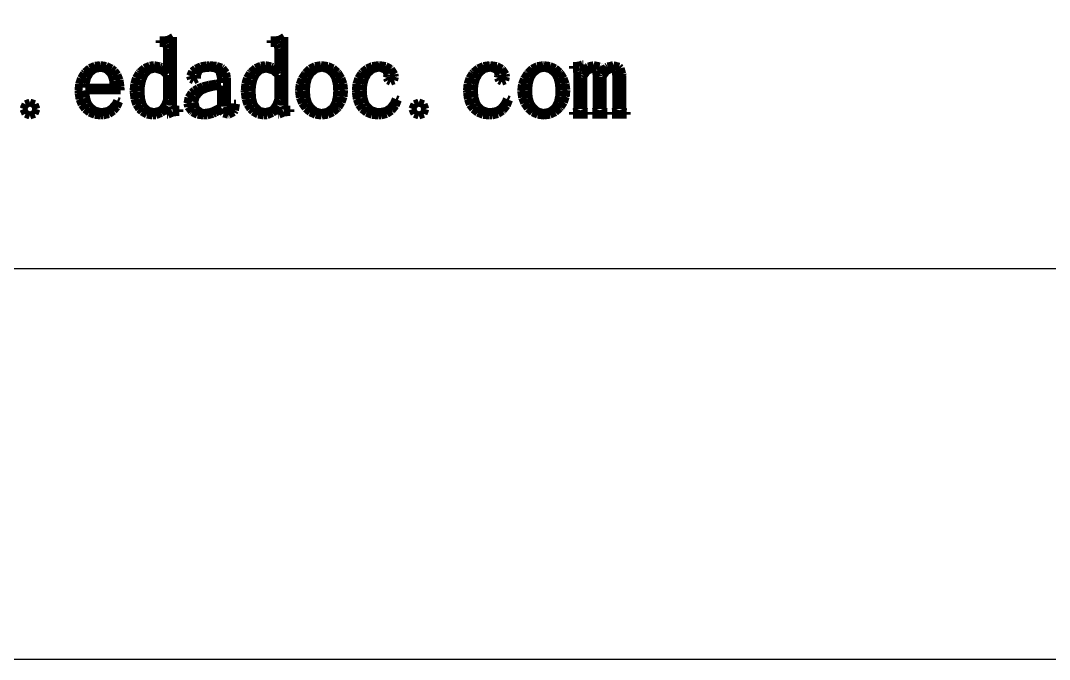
# Model space of a CAD drawing. Extents: x -61 to 349, y -42 to 245.
# Drawn here: x 323.05 to 336.21, y -42.19 to -34.02 of the extents above; entities that cross this region are included whole.
import ezdxf

# ---------------------------------------------------------------- set-up
doc = ezdxf.new("R2010")
doc.units = 0
doc.layers.add('BOARD_GEOMETRY_DIMENSION', color=2, linetype='CONTINUOUS')
doc.layers.add('BOARD_GEOMETRY_SILKSCREEN_TOP', color=1, linetype='CONTINUOUS')

msp = doc.modelspace()

# ---------------------------------------------------------------- linework, layer by layer
at = {"layer": 'BOARD_GEOMETRY_DIMENSION'}
msp.add_lwpolyline([(-61.1124, -42.1894), (-61.1124, 244.810534), (348.887542, 244.810534), (348.887542, -42.1894)], close=True, dxfattribs=at)
at = {"layer": 'BOARD_GEOMETRY_DIMENSION', "const_width": 0.1016}
for points in [[(324.889368, -34.27222), (324.945502, -34.26079)], [(324.945502, -34.26079), (325.00062, -34.227516)], [(325.00062, -34.227516), (325.00062, -35.105086)], [(326.311006, -34.27222), (326.366632, -34.26079)], [(326.366632, -34.26079), (326.42175, -34.227516)], [(326.42175, -34.227516), (326.42175, -35.105086)], [(324.8279, -34.305494), (324.8279, -34.27222)], [(324.8279, -34.27222), (324.889368, -34.27222)], [(324.872604, -34.305494), (324.8279, -34.305494)], [(324.912228, -34.322258), (324.872604, -34.305494)], [(324.922642, -34.372296), (324.912228, -34.322258)], [(324.922642, -34.666682), (324.922642, -34.372296)], [(326.250046, -34.305494), (326.250046, -34.27222)], [(326.250046, -34.27222), (326.311006, -34.27222)], [(326.29475, -34.305494), (326.250046, -34.305494)], [(326.333104, -34.322258), (326.29475, -34.305494)], [(326.344534, -34.372296), (326.333104, -34.322258)], [(326.344534, -34.666682), (326.344534, -34.372296)], [(323.873368, -34.678366), (323.93255, -34.626296)], [(323.93255, -34.626296), (324.000368, -34.597086)], [(323.99732, -34.637726), (323.9389, -34.683192)], [(324.073266, -34.621978), (323.99732, -34.637726)], [(324.000368, -34.597086), (324.067932, -34.588704)], [(324.067932, -34.588704), (324.145148, -34.599118)], [(324.139814, -34.637726), (324.073266, -34.621978)], [(324.194932, -34.68878), (324.139814, -34.637726)], [(324.145148, -34.599118), (324.213728, -34.631376)], [(324.213728, -34.631376), (324.25132, -34.661602)], [(324.25132, -34.661602), (324.288404, -34.711386)], [(324.573138, -34.678366), (324.633336, -34.62528)], [(324.633336, -34.62528), (324.701916, -34.595054)], [(324.69074, -34.651188), (324.6374, -34.70529)], [(324.761352, -34.633408), (324.69074, -34.651188)], [(324.701916, -34.595054), (324.756018, -34.588704)], [(324.756018, -34.588704), (324.830948, -34.603182)], [(324.774814, -34.633408), (324.761352, -34.633408)], [(324.850506, -34.655506), (324.774814, -34.633408)], [(324.830948, -34.603182), (324.850506, -34.611564)], [(324.850506, -34.611564), (324.914006, -34.655506)], [(324.867524, -34.662618), (324.850506, -34.655506)], [(324.922642, -34.71672), (324.867524, -34.662618)], [(324.914006, -34.655506), (324.922642, -34.666682)], [(325.244206, -34.668968), (325.28891, -34.633408)], [(325.28891, -34.633408), (325.355712, -34.603182)], [(325.333868, -34.650172), (325.305928, -34.714688)], [(325.38162, -34.63036), (325.333868, -34.650172)], [(325.355712, -34.603182), (325.434706, -34.58972)], [(325.472552, -34.621978), (325.38162, -34.63036)], [(325.434706, -34.58972), (325.466964, -34.588704)], [(325.466964, -34.588704), (325.55561, -34.597086)], [(325.528432, -34.626296), (325.472552, -34.621978)], [(325.58355, -34.655506), (325.528432, -34.626296)], [(325.55561, -34.597086), (325.621904, -34.619692)], [(325.593964, -34.672778), (325.58355, -34.655506)], [(325.621904, -34.619692), (325.633842, -34.628328)], [(325.633842, -34.628328), (325.678546, -34.686494)], [(325.99503, -34.678366), (326.055228, -34.62528)], [(326.055228, -34.62528), (326.123046, -34.595054)], [(326.112632, -34.651188), (326.059546, -34.70529)], [(326.183244, -34.633408), (326.112632, -34.651188)], [(326.123046, -34.595054), (326.17791, -34.588704)], [(326.17791, -34.588704), (326.253348, -34.603182)], [(326.196706, -34.633408), (326.183244, -34.633408)], [(326.271636, -34.655506), (326.196706, -34.633408)], [(326.253348, -34.603182), (326.271636, -34.611564)], [(326.271636, -34.611564), (326.335136, -34.655506)], [(326.2884, -34.662618), (326.271636, -34.655506)], [(326.344534, -34.71672), (326.2884, -34.662618)], [(326.335136, -34.655506), (326.344534, -34.666682)], [(326.694546, -34.68878), (326.74941, -34.634678)], [(326.74941, -34.634678), (326.81545, -34.601404)], [(326.829928, -34.638488), (326.767444, -34.687764)], [(326.81545, -34.601404), (326.891142, -34.588704)], [(326.899524, -34.621978), (326.829928, -34.638488)], [(326.891142, -34.588704), (326.899524, -34.588704)], [(326.899524, -34.588704), (326.978518, -34.599118)], [(326.91324, -34.622994), (326.899524, -34.621978)], [(326.982836, -34.642806), (326.91324, -34.622994)], [(326.978518, -34.599118), (327.046336, -34.62909)], [(327.04405, -34.694876), (326.982836, -34.642806)], [(327.046336, -34.62909), (327.10247, -34.678366)], [(327.42124, -34.678366), (327.480422, -34.63036)], [(327.480422, -34.63036), (327.54824, -34.59988)], [(327.556368, -34.638488), (327.496932, -34.68878)], [(327.54824, -34.59988), (327.627234, -34.588704)], [(327.627234, -34.621978), (327.556368, -34.638488)], [(327.627234, -34.588704), (327.637648, -34.588704)], [(327.656444, -34.624264), (327.627234, -34.621978)], [(327.637648, -34.588704), (327.719944, -34.59988)], [(327.721722, -34.650172), (327.656444, -34.624264)], [(327.719944, -34.59988), (327.783444, -34.634678)], [(327.743566, -34.70529), (327.721722, -34.650172)], [(327.783444, -34.634678), (327.788524, -34.638488)], [(327.788524, -34.638488), (327.832212, -34.706306)], [(328.843132, -34.678366), (328.901552, -34.63036)], [(328.901552, -34.63036), (328.970132, -34.59988)], [(328.977244, -34.638488), (328.918824, -34.68878)], [(328.970132, -34.59988), (329.049126, -34.588704)], [(329.04811, -34.621978), (328.977244, -34.638488)], [(329.077066, -34.624264), (329.04811, -34.621978)], [(329.049126, -34.588704), (329.05954, -34.588704)], [(329.05954, -34.588704), (329.140566, -34.59988)], [(329.142852, -34.650172), (329.077066, -34.624264)], [(329.140566, -34.59988), (329.205336, -34.634678)], [(329.16495, -34.70529), (329.142852, -34.650172)], [(329.205336, -34.634678), (329.2094, -34.638488)], [(329.2094, -34.638488), (329.254104, -34.706306)], [(329.537314, -34.68878), (329.592432, -34.634678)], [(329.592432, -34.634678), (329.657964, -34.601404)], [(329.67295, -34.638488), (329.610212, -34.687764)], [(329.657964, -34.601404), (329.73391, -34.588704)], [(329.742546, -34.621978), (329.67295, -34.638488)], [(329.73391, -34.588704), (329.742546, -34.588704)], [(329.742546, -34.588704), (329.82154, -34.599118)], [(329.7555, -34.622994), (329.742546, -34.621978)], [(329.825604, -34.642806), (329.7555, -34.622994)], [(329.82154, -34.599118), (329.889104, -34.62909)], [(329.887326, -34.694876), (329.825604, -34.642806)], [(329.889104, -34.62909), (329.945238, -34.678366)], [(330.114148, -34.633408), (330.114148, -34.59988)], [(330.114148, -34.59988), (330.130404, -34.59988)], [(330.1365, -34.633408), (330.114148, -34.633408)], [(330.130404, -34.59988), (330.192126, -34.595054)], [(330.163932, -34.638488), (330.1365, -34.633408)], [(330.170536, -34.666682), (330.163932, -34.638488)], [(330.192126, -34.595054), (330.23683, -34.57829)], [(330.23683, -34.57829), (330.247244, -34.57829)], [(330.247244, -34.57829), (330.247244, -34.672016)], [(330.247244, -34.672016), (330.30033, -34.611564)], [(330.297536, -34.661602), (330.255626, -34.72307)], [(330.36383, -34.633408), (330.297536, -34.661602)], [(330.30033, -34.611564), (330.308712, -34.605468)], [(330.308712, -34.605468), (330.38034, -34.588704)], [(330.408534, -34.655506), (330.36383, -34.633408)], [(330.38034, -34.588704), (330.457302, -34.604198)], [(330.419964, -34.733484), (330.408534, -34.655506)], [(330.457302, -34.604198), (330.458826, -34.605468)], [(330.458826, -34.605468), (330.491846, -34.672016)], [(330.491846, -34.672016), (330.544932, -34.613596)], [(330.546964, -34.661602), (330.50353, -34.72307)], [(330.544932, -34.613596), (330.558648, -34.605468)], [(330.614528, -34.633408), (330.546964, -34.661602)], [(330.558648, -34.605468), (330.631546, -34.588704)], [(330.65847, -34.650172), (330.614528, -34.633408)], [(330.631546, -34.588704), (330.706222, -34.609278)], [(330.660502, -34.65322), (330.65847, -34.650172)], [(330.6699, -34.733484), (330.660502, -34.65322)], [(330.706222, -34.609278), (330.725018, -34.628328)], [(330.725018, -34.628328), (330.745846, -34.699194)], [(323.798438, -34.830258), (323.821552, -34.75736)], [(323.821552, -34.75736), (323.860922, -34.69386)], [(323.860922, -34.69386), (323.873368, -34.678366)], [(323.89953, -34.75228), (323.88175, -34.828226)], [(323.934836, -34.68878), (323.89953, -34.75228)], [(323.9389, -34.683192), (323.934836, -34.68878)], [(324.213728, -34.719768), (324.194932, -34.68878)], [(324.235826, -34.79038), (324.213728, -34.719768)], [(324.239636, -34.878264), (324.235826, -34.79038)], [(324.288404, -34.711386), (324.31482, -34.779204)], [(324.31482, -34.779204), (324.327266, -34.863278)], [(324.503034, -34.82721), (324.525132, -34.754312)], [(324.525132, -34.754312), (324.56247, -34.690812)], [(324.56247, -34.690812), (324.573138, -34.678366)], [(324.605142, -34.776156), (324.588632, -34.853118)], [(324.634352, -34.711386), (324.605142, -34.776156)], [(324.6374, -34.70529), (324.634352, -34.711386)], [(324.922642, -35.028124), (324.922642, -34.71672)], [(325.217536, -34.728404), (325.244206, -34.668968)], [(325.228712, -34.766758), (325.217536, -34.728404)], [(325.26224, -34.783268), (325.228712, -34.766758)], [(325.305928, -34.761678), (325.26224, -34.783268)], [(325.305928, -34.714688), (325.305928, -34.761678)], [(325.611744, -34.749994), (325.593964, -34.672778)], [(325.611744, -34.816796), (325.611744, -34.749994)], [(325.678546, -34.686494), (325.688706, -34.749994)], [(325.688706, -34.749994), (325.688706, -35.116516)], [(325.92391, -34.82721), (325.946008, -34.754312)], [(325.946008, -34.754312), (325.983346, -34.690812)], [(325.983346, -34.690812), (325.99503, -34.678366)], [(326.026018, -34.776156), (326.009508, -34.853118)], [(326.055228, -34.711386), (326.026018, -34.776156)], [(326.059546, -34.70529), (326.055228, -34.711386)], [(326.344534, -35.028124), (326.344534, -34.71672)], [(326.619362, -34.835592), (326.645524, -34.76371)], [(326.645524, -34.76371), (326.68845, -34.696908)], [(326.68845, -34.696908), (326.694546, -34.68878)], [(326.72655, -34.753296), (326.706738, -34.82721)], [(326.761348, -34.694876), (326.72655, -34.753296)], [(326.767444, -34.687764), (326.761348, -34.694876)], [(327.07453, -34.753296), (327.04405, -34.694876)], [(327.093326, -34.82721), (327.07453, -34.753296)], [(327.10247, -34.678366), (327.110852, -34.68878)], [(327.110852, -34.68878), (327.152508, -34.75609)], [(327.152508, -34.75609), (327.178416, -34.828226)], [(327.345802, -34.830258), (327.368916, -34.75736)], [(327.368916, -34.75736), (327.40854, -34.69386)], [(327.40854, -34.69386), (327.42124, -34.678366)], [(327.453244, -34.762694), (327.433432, -34.836608)], [(327.487534, -34.70021), (327.453244, -34.762694)], [(327.496932, -34.68878), (327.487534, -34.70021)], [(327.732136, -34.749994), (327.73874, -34.728404)], [(327.7489, -34.783268), (327.732136, -34.749994)], [(327.73874, -34.728404), (327.743566, -34.70529)], [(327.782428, -34.799778), (327.7489, -34.783268)], [(327.827132, -34.783268), (327.782428, -34.799778)], [(327.838308, -34.738564), (327.827132, -34.783268)], [(327.832212, -34.706306), (327.838308, -34.738564)], [(328.766932, -34.830258), (328.790808, -34.75736)], [(328.790808, -34.75736), (328.829416, -34.69386)], [(328.829416, -34.69386), (328.843132, -34.678366)], [(328.875136, -34.762694), (328.854308, -34.836608)], [(328.909426, -34.70021), (328.875136, -34.762694)], [(328.918824, -34.68878), (328.909426, -34.70021)], [(329.154536, -34.749994), (329.159362, -34.728404)], [(329.171046, -34.783268), (329.154536, -34.749994)], [(329.159362, -34.728404), (329.16495, -34.70529)], [(329.204066, -34.799778), (329.171046, -34.783268)], [(329.248008, -34.783268), (329.204066, -34.799778)], [(329.259438, -34.738564), (329.248008, -34.783268)], [(329.254104, -34.706306), (329.259438, -34.738564)], [(329.462638, -34.835592), (329.488546, -34.76371)], [(329.488546, -34.76371), (329.530964, -34.696908)], [(329.530964, -34.696908), (329.537314, -34.68878)], [(329.569826, -34.753296), (329.549506, -34.82721)], [(329.603862, -34.694876), (329.569826, -34.753296)], [(329.610212, -34.687764), (329.603862, -34.694876)], [(329.917552, -34.753296), (329.887326, -34.694876)], [(329.93584, -34.82721), (329.917552, -34.753296)], [(329.945238, -34.678366), (329.95362, -34.68878)], [(329.95362, -34.68878), (329.99553, -34.75609)], [(329.99553, -34.75609), (330.021438, -34.828226)], [(330.170536, -35.14979), (330.170536, -34.666682)], [(330.255626, -34.72307), (330.247244, -34.744914)], [(330.247244, -34.744914), (330.247244, -35.14979)], [(330.419964, -35.14979), (330.419964, -34.733484)], [(330.50353, -34.72307), (330.496926, -34.738564)], [(330.496926, -34.738564), (330.496926, -35.14979)], [(330.6699, -35.14979), (330.6699, -34.733484)], [(330.745846, -34.699194), (330.748132, -34.728404)], [(330.748132, -34.728404), (330.748132, -35.14979)], [(323.789802, -34.911284), (323.798438, -34.830258)], [(323.791326, -34.943796), (323.789802, -34.911284)], [(323.88175, -34.828226), (323.878448, -34.878264)], [(323.878448, -34.878264), (324.239636, -34.878264)], [(324.328536, -34.911284), (323.878448, -34.911284)], [(323.878448, -34.911284), (323.885814, -35.003994)], [(324.327266, -34.863278), (324.328536, -34.911284)], [(324.494906, -34.911284), (324.503034, -34.82721)], [(324.495922, -34.937192), (324.494906, -34.911284)], [(324.588632, -34.853118), (324.584314, -34.921698)], [(324.584314, -34.921698), (324.59041, -35.015678)], [(325.237348, -34.941764), (325.2724, -34.911284)], [(325.2724, -34.911284), (325.31812, -34.88309)], [(325.345552, -34.927794), (325.292212, -34.987484)], [(325.31812, -34.88309), (325.379842, -34.859468)], [(325.371206, -34.910268), (325.345552, -34.927794)], [(325.431404, -34.885376), (325.371206, -34.910268)], [(325.379842, -34.859468), (325.45782, -34.839656)], [(325.511922, -34.864294), (325.431404, -34.885376)], [(325.45782, -34.839656), (325.553324, -34.823908)], [(325.611744, -34.85007), (325.511922, -34.864294)], [(325.553324, -34.823908), (325.611744, -34.816796)], [(325.611744, -35.121596), (325.611744, -34.85007)], [(325.917052, -34.911284), (325.92391, -34.82721)], [(325.917052, -34.937192), (325.917052, -34.911284)], [(326.009508, -34.853118), (326.005444, -34.921698)], [(326.005444, -34.921698), (326.01154, -35.015678)], [(326.611234, -34.911284), (326.619362, -34.835592)], [(326.611234, -34.926778), (326.611234, -34.911284)], [(326.62241, -35.005264), (326.611234, -34.926778)], [(326.706738, -34.82721), (326.699626, -34.915602)], [(326.699626, -34.915602), (326.699626, -34.916618)], [(326.699626, -34.916618), (326.706738, -35.007296)], [(327.099422, -34.916618), (327.093326, -34.82721)], [(327.09612, -34.984182), (327.099422, -34.916618)], [(327.178416, -34.828226), (327.187814, -34.905188)], [(327.187814, -34.911284), (327.180448, -34.992564)], [(327.187814, -34.905188), (327.187814, -34.911284)], [(327.337928, -34.911284), (327.345802, -34.830258)], [(327.338944, -34.940494), (327.337928, -34.911284)], [(327.433432, -34.836608), (327.427336, -34.916618)], [(327.427336, -34.916618), (327.434448, -35.002978)], [(328.759566, -34.911284), (328.766932, -34.830258)], [(328.760836, -34.940494), (328.759566, -34.911284)], [(328.854308, -34.836608), (328.848212, -34.916618)], [(328.848212, -34.916618), (328.855324, -35.002978)], [(329.454002, -34.911284), (329.462638, -34.835592)], [(329.454002, -34.926778), (329.454002, -34.911284)], [(329.465432, -35.005264), (329.454002, -34.926778)], [(329.549506, -34.82721), (329.542648, -34.915602)], [(329.542648, -34.915602), (329.542648, -34.916618)], [(329.542648, -34.916618), (329.549506, -35.007296)], [(329.942444, -34.916618), (329.93584, -34.82721)], [(329.939142, -34.984182), (329.942444, -34.916618)], [(330.021438, -34.828226), (330.030836, -34.905188)], [(330.030836, -34.911284), (330.02347, -34.992564)], [(330.030836, -34.905188), (330.030836, -34.911284)], [(323.803518, -35.024822), (323.791326, -34.943796)], [(323.831712, -35.093656), (323.803518, -35.024822)], [(323.885814, -35.003994), (323.907404, -35.07486)], [(324.263766, -35.087306), (324.284848, -35.04438)], [(324.311518, -35.054794), (324.28053, -35.122866)], [(324.284848, -35.04438), (324.311518, -35.054794)], [(324.506336, -35.021774), (324.495922, -34.937192)], [(324.530212, -35.092386), (324.506336, -35.021774)], [(324.59041, -35.015678), (324.609206, -35.087306)], [(324.901052, -35.091624), (324.922642, -35.028124)], [(325.184008, -35.077908), (325.19747, -35.002978)], [(325.19747, -35.002978), (325.237348, -34.941764)], [(325.292212, -34.987484), (325.2724, -35.05708)], [(325.2724, -35.05708), (325.2724, -35.061398)], [(325.928228, -35.021774), (325.917052, -34.937192)], [(325.951342, -35.092386), (325.928228, -35.021774)], [(326.01154, -35.015678), (326.030336, -35.087306)], [(326.321928, -35.091624), (326.344534, -35.028124)], [(326.649842, -35.075876), (326.62241, -35.005264)], [(326.706738, -35.007296), (326.728836, -35.079178)], [(327.07961, -35.061398), (327.09612, -34.984182)], [(327.180448, -34.992564), (327.155302, -35.064192)], [(327.35012, -35.023806), (327.338944, -34.940494)], [(327.376536, -35.093656), (327.35012, -35.023806)], [(327.434448, -35.002978), (327.456546, -35.07486)], [(327.824846, -35.076892), (327.848722, -35.021774)], [(327.876916, -35.033204), (327.846944, -35.106102)], [(327.848722, -35.021774), (327.876916, -35.033204)], [(328.772012, -35.023806), (328.760836, -34.940494)], [(328.796904, -35.093656), (328.772012, -35.023806)], [(328.855324, -35.002978), (328.878438, -35.07486)], [(329.245722, -35.076892), (329.270868, -35.021774)], [(329.298046, -35.033204), (329.268836, -35.106102)], [(329.270868, -35.021774), (329.298046, -35.033204)], [(329.49261, -35.075876), (329.465432, -35.005264)], [(329.549506, -35.007296), (329.571604, -35.079178)], [(329.922632, -35.061398), (329.939142, -34.984182)], [(330.02347, -34.992564), (329.998324, -35.064192)], [(323.112638, -35.088322), (323.085206, -35.14979)], [(323.085206, -35.14979), (323.112638, -35.211258)], [(323.168518, -35.066478), (323.112638, -35.088322)], [(323.22897, -35.088322), (323.168518, -35.066478)], [(323.25183, -35.14979), (323.22897, -35.088322)], [(323.22897, -35.211258), (323.25183, -35.14979)], [(323.873368, -35.14979), (323.831712, -35.093656)], [(323.929502, -35.195764), (323.873368, -35.14979)], [(323.907404, -35.07486), (323.939916, -35.121596)], [(323.939916, -35.121596), (323.998336, -35.168586)], [(323.998336, -35.168586), (324.07225, -35.188398)], [(324.07225, -35.188398), (324.09003, -35.189414)], [(324.09003, -35.189414), (324.167246, -35.173666)], [(324.167246, -35.173666), (324.21195, -35.14471)], [(324.239636, -35.172904), (324.179438, -35.214306)], [(324.21195, -35.14471), (324.263766, -35.087306)], [(324.28053, -35.122866), (324.239636, -35.172904)], [(324.56755, -35.14979), (324.530212, -35.092386)], [(324.601332, -35.183064), (324.56755, -35.14979)], [(324.665848, -35.220656), (324.601332, -35.183064)], [(324.609206, -35.087306), (324.628002, -35.121596)], [(324.628002, -35.121596), (324.68312, -35.172904)], [(324.68312, -35.172904), (324.756018, -35.189414)], [(324.756018, -35.189414), (324.830948, -35.17138)], [(324.830948, -35.17138), (324.862444, -35.14979)], [(324.87362, -35.183064), (324.850506, -35.199828)], [(324.862444, -35.14979), (324.901052, -35.091624)], [(324.922642, -35.121596), (324.87362, -35.183064)], [(324.922642, -35.222688), (324.922642, -35.121596)], [(325.045324, -35.189414), (324.99554, -35.194494)], [(325.00062, -35.105086), (325.01205, -35.14471)], [(325.01205, -35.14471), (325.039228, -35.155886)], [(325.039228, -35.155886), (325.078852, -35.155886)], [(325.078852, -35.189414), (325.045324, -35.189414)], [(325.078852, -35.155886), (325.078852, -35.189414)], [(325.192136, -35.121596), (325.184008, -35.077908)], [(325.239126, -35.183064), (325.192136, -35.121596)], [(325.247508, -35.19043), (325.239126, -35.183064)], [(325.312024, -35.222688), (325.247508, -35.19043)], [(325.2724, -35.061398), (325.292212, -35.136328)], [(325.292212, -35.136328), (325.305928, -35.155886)], [(325.305928, -35.155886), (325.362824, -35.195764)], [(325.400416, -35.199828), (325.477632, -35.188398)], [(325.477632, -35.188398), (325.505826, -35.177984)], [(325.505826, -35.177984), (325.574406, -35.145726)], [(325.611744, -35.155886), (325.539862, -35.198812)], [(325.574406, -35.145726), (325.611744, -35.121596)], [(325.645018, -35.206178), (325.611744, -35.155886)], [(325.688706, -35.116516), (325.700136, -35.166554)], [(325.700136, -35.166554), (325.72833, -35.177984)], [(325.778368, -35.189414), (325.71182, -35.221672)], [(325.72833, -35.177984), (325.766938, -35.14979)], [(325.766938, -35.14979), (325.778368, -35.082988)], [(325.778368, -35.082988), (325.805546, -35.082988)], [(325.79183, -35.16757), (325.778368, -35.189414)], [(325.805546, -35.082988), (325.79183, -35.16757)], [(325.988934, -35.14979), (325.951342, -35.092386)], [(326.0217, -35.183064), (325.988934, -35.14979)], [(326.08774, -35.220656), (326.0217, -35.183064)], [(326.030336, -35.087306), (326.050148, -35.121596)], [(326.050148, -35.121596), (326.105266, -35.172904)], [(326.105266, -35.172904), (326.17791, -35.189414)], [(326.17791, -35.189414), (326.253348, -35.17138)], [(326.253348, -35.17138), (326.28332, -35.14979)], [(326.29475, -35.183064), (326.271636, -35.199828)], [(326.28332, -35.14979), (326.321928, -35.091624)], [(326.344534, -35.121596), (326.29475, -35.183064)], [(326.344534, -35.222688), (326.344534, -35.121596)], [(326.4662, -35.189414), (326.416416, -35.194494)], [(326.42175, -35.105086), (326.433434, -35.14471)], [(326.433434, -35.14471), (326.46112, -35.155886)], [(326.46112, -35.155886), (326.499728, -35.155886)], [(326.499728, -35.189414), (326.4662, -35.189414)], [(326.499728, -35.155886), (326.499728, -35.189414)], [(326.694546, -35.139376), (326.649842, -35.075876)], [(326.696324, -35.142678), (326.694546, -35.139376)], [(326.753728, -35.192462), (326.696324, -35.142678)], [(326.728836, -35.079178), (326.761348, -35.127692)], [(326.761348, -35.127692), (326.819006, -35.180016)], [(326.819006, -35.180016), (326.890126, -35.199828)], [(326.899524, -35.199828), (326.9742, -35.185096)], [(326.9742, -35.185096), (327.033636, -35.141408)], [(327.046336, -35.19043), (326.978518, -35.222688)], [(327.033636, -35.141408), (327.049638, -35.121596)], [(327.104502, -35.139376), (327.046336, -35.19043)], [(327.049638, -35.121596), (327.07961, -35.061398)], [(327.115932, -35.12693), (327.104502, -35.139376)], [(327.155302, -35.064192), (327.115932, -35.12693)], [(327.415652, -35.14979), (327.376536, -35.093656)], [(327.417938, -35.151822), (327.415652, -35.14979)], [(327.475342, -35.19678), (327.417938, -35.151822)], [(327.456546, -35.07486), (327.47712, -35.111182)], [(327.47712, -35.111182), (327.526904, -35.160204)], [(327.526904, -35.160204), (327.598024, -35.185096)], [(327.598024, -35.185096), (327.643744, -35.189414)], [(327.643744, -35.189414), (327.719944, -35.174682)], [(327.719944, -35.174682), (327.777348, -35.139376)], [(327.793604, -35.172904), (327.733152, -35.21329)], [(327.777348, -35.139376), (327.824846, -35.076892)], [(327.798938, -35.166554), (327.793604, -35.172904)], [(327.846944, -35.106102), (327.798938, -35.166554)], [(328.088244, -35.088322), (328.06005, -35.14979)], [(328.06005, -35.14979), (328.088244, -35.211258)], [(328.143362, -35.066478), (328.088244, -35.088322)], [(328.20483, -35.088322), (328.143362, -35.066478)], [(328.226928, -35.14979), (328.20483, -35.088322)], [(328.20483, -35.211258), (328.226928, -35.14979)], [(328.838052, -35.14979), (328.796904, -35.093656)], [(328.838814, -35.151822), (328.838052, -35.14979)], [(328.897234, -35.19678), (328.838814, -35.151822)], [(328.878438, -35.07486), (328.89825, -35.111182)], [(328.89825, -35.111182), (328.948034, -35.160204)], [(328.948034, -35.160204), (329.0189, -35.185096)], [(329.0189, -35.185096), (329.06462, -35.189414)], [(329.06462, -35.189414), (329.141836, -35.174682)], [(329.141836, -35.174682), (329.19797, -35.139376)], [(329.214734, -35.172904), (329.155552, -35.21329)], [(329.19797, -35.139376), (329.245722, -35.076892)], [(329.22083, -35.166554), (329.214734, -35.172904)], [(329.268836, -35.106102), (329.22083, -35.166554)], [(329.537314, -35.139376), (329.49261, -35.075876)], [(329.539346, -35.142678), (329.537314, -35.139376)], [(329.59675, -35.192462), (329.539346, -35.142678)], [(329.571604, -35.079178), (329.603862, -35.127692)], [(329.603862, -35.127692), (329.662536, -35.180016)], [(329.662536, -35.180016), (329.733148, -35.199828)], [(329.742546, -35.199828), (329.817222, -35.185096)], [(329.817222, -35.185096), (329.876404, -35.141408)], [(329.889104, -35.19043), (329.82154, -35.222688)], [(329.876404, -35.141408), (329.892152, -35.121596)], [(329.947524, -35.139376), (329.889104, -35.19043)], [(329.892152, -35.121596), (329.922632, -35.061398)], [(329.9587, -35.12693), (329.947524, -35.139376)], [(329.998324, -35.064192), (329.9587, -35.12693)], [(330.114148, -35.222688), (330.114148, -35.189414)], [(330.114148, -35.189414), (330.125324, -35.189414)], [(330.125324, -35.189414), (330.158852, -35.177984)], [(330.158852, -35.177984), (330.170536, -35.14979)], [(330.247244, -35.14979), (330.258928, -35.177984)], [(330.258928, -35.177984), (330.291948, -35.189414)], [(330.291948, -35.189414), (330.303632, -35.189414)], [(330.303632, -35.189414), (330.303632, -35.222688)], [(330.36383, -35.222688), (330.36383, -35.189414)], [(330.36383, -35.189414), (330.375006, -35.189414)], [(330.375006, -35.189414), (330.408534, -35.177984)], [(330.408534, -35.177984), (330.419964, -35.14979)], [(330.496926, -35.14979), (330.50861, -35.177984)], [(330.50861, -35.177984), (330.542138, -35.189414)], [(330.542138, -35.189414), (330.553314, -35.189414)], [(330.553314, -35.189414), (330.553314, -35.222688)], [(330.614528, -35.222688), (330.614528, -35.189414)], [(330.614528, -35.189414), (330.62545, -35.189414)], [(330.62545, -35.189414), (330.65847, -35.177984)], [(330.65847, -35.177984), (330.6699, -35.14979)], [(330.748132, -35.14979), (330.758546, -35.177984)], [(330.758546, -35.177984), (330.791566, -35.189414)], [(330.791566, -35.189414), (330.80325, -35.189414)], [(330.80325, -35.189414), (330.80325, -35.222688)], [(323.112638, -35.211258), (323.168518, -35.233102)], [(323.168518, -35.233102), (323.22897, -35.211258)], [(323.998336, -35.223704), (323.929502, -35.195764)], [(324.078346, -35.233102), (323.998336, -35.223704)], [(324.103746, -35.232086), (324.078346, -35.233102)], [(324.179438, -35.214306), (324.103746, -35.232086)], [(324.739508, -35.233102), (324.665848, -35.220656)], [(324.779132, -35.230054), (324.739508, -35.233102)], [(324.850506, -35.199828), (324.779132, -35.230054)], [(324.934326, -35.222688), (324.922642, -35.222688)], [(324.99554, -35.194494), (324.934326, -35.222688)], [(325.395336, -35.233102), (325.312024, -35.222688)], [(325.362824, -35.195764), (325.400416, -35.199828)], [(325.438008, -35.23107), (325.395336, -35.233102)], [(325.511922, -35.211258), (325.438008, -35.23107)], [(325.539862, -35.198812), (325.511922, -35.211258)], [(325.70547, -35.222688), (325.645018, -35.206178)], [(325.71182, -35.221672), (325.70547, -35.222688)], [(326.1614, -35.233102), (326.08774, -35.220656)], [(326.201024, -35.230054), (326.1614, -35.233102)], [(326.271636, -35.199828), (326.201024, -35.230054)], [(326.354948, -35.222688), (326.344534, -35.222688)], [(326.416416, -35.194494), (326.354948, -35.222688)], [(326.821546, -35.222688), (326.753728, -35.192462)], [(326.899524, -35.233102), (326.821546, -35.222688)], [(326.890126, -35.199828), (326.899524, -35.199828)], [(326.902826, -35.233102), (326.899524, -35.233102)], [(326.978518, -35.222688), (326.902826, -35.233102)], [(327.544938, -35.22472), (327.475342, -35.19678)], [(327.627234, -35.233102), (327.544938, -35.22472)], [(327.658222, -35.232086), (327.627234, -35.233102)], [(327.733152, -35.21329), (327.658222, -35.232086)], [(328.088244, -35.211258), (328.143362, -35.233102)], [(328.143362, -35.233102), (328.20483, -35.211258)], [(328.96683, -35.22472), (328.897234, -35.19678)], [(329.04811, -35.233102), (328.96683, -35.22472)], [(329.079352, -35.232086), (329.04811, -35.233102)], [(329.155552, -35.21329), (329.079352, -35.232086)], [(329.664314, -35.222688), (329.59675, -35.192462)], [(329.742546, -35.233102), (329.664314, -35.222688)], [(329.733148, -35.199828), (329.742546, -35.199828)], [(329.736704, -35.232086), (329.750928, -35.232086)], [(329.74534, -35.233102), (329.742546, -35.233102)], [(329.82154, -35.222688), (329.74534, -35.233102)], [(330.303632, -35.222688), (330.114148, -35.222688)], [(330.553314, -35.222688), (330.36383, -35.222688)], [(330.80325, -35.222688), (330.614528, -35.222688)]]:
    msp.add_lwpolyline(points, dxfattribs=at)
at = {"layer": 'BOARD_GEOMETRY_DIMENSION'}
msp.add_lwpolyline([(-56.11241, -37.189156), (343.887552, -37.189156)], dxfattribs=at)
at = {"layer": 'BOARD_GEOMETRY_SILKSCREEN_TOP'}
msp.add_lwpolyline([(-61.1124, -42.1894), (-61.1124, 244.810534), (348.887542, 244.810534), (348.887542, -42.1894)], close=True, dxfattribs=at)
at = {"layer": 'BOARD_GEOMETRY_SILKSCREEN_TOP', "const_width": 0.1016}
for points in [[(324.889368, -34.27222), (324.945502, -34.26079)], [(324.945502, -34.26079), (325.00062, -34.227516)], [(325.00062, -34.227516), (325.00062, -35.105086)], [(326.311006, -34.27222), (326.366632, -34.26079)], [(326.366632, -34.26079), (326.42175, -34.227516)], [(326.42175, -34.227516), (326.42175, -35.105086)], [(324.8279, -34.27222), (324.889368, -34.27222)], [(324.8279, -34.305494), (324.8279, -34.27222)], [(324.872604, -34.305494), (324.8279, -34.305494)], [(324.912228, -34.322258), (324.872604, -34.305494)], [(324.922642, -34.372296), (324.912228, -34.322258)], [(324.922642, -34.666682), (324.922642, -34.372296)], [(326.250046, -34.27222), (326.311006, -34.27222)], [(326.250046, -34.305494), (326.250046, -34.27222)], [(326.29475, -34.305494), (326.250046, -34.305494)], [(326.333104, -34.322258), (326.29475, -34.305494)], [(326.344534, -34.372296), (326.333104, -34.322258)], [(326.344534, -34.666682), (326.344534, -34.372296)], [(323.873368, -34.678366), (323.93255, -34.626296)], [(323.93255, -34.626296), (324.000368, -34.597086)], [(323.99732, -34.637726), (323.9389, -34.683192)], [(324.073266, -34.621978), (323.99732, -34.637726)], [(324.000368, -34.597086), (324.067932, -34.588704)], [(324.067932, -34.588704), (324.145148, -34.599118)], [(324.139814, -34.637726), (324.073266, -34.621978)], [(324.194932, -34.68878), (324.139814, -34.637726)], [(324.145148, -34.599118), (324.213728, -34.631376)], [(324.213728, -34.631376), (324.25132, -34.661602)], [(324.25132, -34.661602), (324.288404, -34.711386)], [(324.573138, -34.678366), (324.633336, -34.62528)], [(324.633336, -34.62528), (324.701916, -34.595054)], [(324.69074, -34.651188), (324.6374, -34.70529)], [(324.761352, -34.633408), (324.69074, -34.651188)], [(324.701916, -34.595054), (324.756018, -34.588704)], [(324.756018, -34.588704), (324.830948, -34.603182)], [(324.774814, -34.633408), (324.761352, -34.633408)], [(324.850506, -34.655506), (324.774814, -34.633408)], [(324.830948, -34.603182), (324.850506, -34.611564)], [(324.850506, -34.611564), (324.914006, -34.655506)], [(324.867524, -34.662618), (324.850506, -34.655506)], [(324.922642, -34.71672), (324.867524, -34.662618)], [(324.914006, -34.655506), (324.922642, -34.666682)], [(325.244206, -34.668968), (325.28891, -34.633408)], [(325.28891, -34.633408), (325.355712, -34.603182)], [(325.333868, -34.650172), (325.305928, -34.714688)], [(325.38162, -34.63036), (325.333868, -34.650172)], [(325.355712, -34.603182), (325.434706, -34.58972)], [(325.472552, -34.621978), (325.38162, -34.63036)], [(325.434706, -34.58972), (325.466964, -34.588704)], [(325.466964, -34.588704), (325.55561, -34.597086)], [(325.528432, -34.626296), (325.472552, -34.621978)], [(325.58355, -34.655506), (325.528432, -34.626296)], [(325.55561, -34.597086), (325.621904, -34.619692)], [(325.593964, -34.672778), (325.58355, -34.655506)], [(325.621904, -34.619692), (325.633842, -34.628328)], [(325.633842, -34.628328), (325.678546, -34.686494)], [(325.99503, -34.678366), (326.055228, -34.62528)], [(326.055228, -34.62528), (326.123046, -34.595054)], [(326.112632, -34.651188), (326.059546, -34.70529)], [(326.183244, -34.633408), (326.112632, -34.651188)], [(326.123046, -34.595054), (326.17791, -34.588704)], [(326.17791, -34.588704), (326.253348, -34.603182)], [(326.196706, -34.633408), (326.183244, -34.633408)], [(326.271636, -34.655506), (326.196706, -34.633408)], [(326.253348, -34.603182), (326.271636, -34.611564)], [(326.271636, -34.611564), (326.335136, -34.655506)], [(326.2884, -34.662618), (326.271636, -34.655506)], [(326.344534, -34.71672), (326.2884, -34.662618)], [(326.335136, -34.655506), (326.344534, -34.666682)], [(326.694546, -34.68878), (326.74941, -34.634678)], [(326.74941, -34.634678), (326.81545, -34.601404)], [(326.829928, -34.638488), (326.767444, -34.687764)], [(326.81545, -34.601404), (326.891142, -34.588704)], [(326.899524, -34.621978), (326.829928, -34.638488)], [(326.891142, -34.588704), (326.899524, -34.588704)], [(326.899524, -34.588704), (326.978518, -34.599118)], [(326.91324, -34.622994), (326.899524, -34.621978)], [(326.982836, -34.642806), (326.91324, -34.622994)], [(326.978518, -34.599118), (327.046336, -34.62909)], [(327.04405, -34.694876), (326.982836, -34.642806)], [(327.046336, -34.62909), (327.10247, -34.678366)], [(327.42124, -34.678366), (327.480422, -34.63036)], [(327.480422, -34.63036), (327.54824, -34.59988)], [(327.556368, -34.638488), (327.496932, -34.68878)], [(327.54824, -34.59988), (327.627234, -34.588704)], [(327.627234, -34.621978), (327.556368, -34.638488)], [(327.627234, -34.588704), (327.637648, -34.588704)], [(327.656444, -34.624264), (327.627234, -34.621978)], [(327.637648, -34.588704), (327.719944, -34.59988)], [(327.721722, -34.650172), (327.656444, -34.624264)], [(327.719944, -34.59988), (327.783444, -34.634678)], [(327.743566, -34.70529), (327.721722, -34.650172)], [(327.783444, -34.634678), (327.788524, -34.638488)], [(327.788524, -34.638488), (327.832212, -34.706306)], [(328.843132, -34.678366), (328.901552, -34.63036)], [(328.901552, -34.63036), (328.970132, -34.59988)], [(328.977244, -34.638488), (328.918824, -34.68878)], [(328.970132, -34.59988), (329.049126, -34.588704)], [(329.04811, -34.621978), (328.977244, -34.638488)], [(329.077066, -34.624264), (329.04811, -34.621978)], [(329.049126, -34.588704), (329.05954, -34.588704)], [(329.05954, -34.588704), (329.140566, -34.59988)], [(329.142852, -34.650172), (329.077066, -34.624264)], [(329.140566, -34.59988), (329.205336, -34.634678)], [(329.16495, -34.70529), (329.142852, -34.650172)], [(329.205336, -34.634678), (329.2094, -34.638488)], [(329.2094, -34.638488), (329.254104, -34.706306)], [(329.537314, -34.68878), (329.592432, -34.634678)], [(329.592432, -34.634678), (329.657964, -34.601404)], [(329.67295, -34.638488), (329.610212, -34.687764)], [(329.657964, -34.601404), (329.73391, -34.588704)], [(329.742546, -34.621978), (329.67295, -34.638488)], [(329.73391, -34.588704), (329.742546, -34.588704)], [(329.742546, -34.588704), (329.82154, -34.599118)], [(329.7555, -34.622994), (329.742546, -34.621978)], [(329.825604, -34.642806), (329.7555, -34.622994)], [(329.82154, -34.599118), (329.889104, -34.62909)], [(329.887326, -34.694876), (329.825604, -34.642806)], [(329.889104, -34.62909), (329.945238, -34.678366)], [(330.114148, -34.59988), (330.130404, -34.59988)], [(330.114148, -34.633408), (330.114148, -34.59988)], [(330.1365, -34.633408), (330.114148, -34.633408)], [(330.130404, -34.59988), (330.192126, -34.595054)], [(330.163932, -34.638488), (330.1365, -34.633408)], [(330.170536, -34.666682), (330.163932, -34.638488)], [(330.192126, -34.595054), (330.23683, -34.57829)], [(330.23683, -34.57829), (330.247244, -34.57829)], [(330.247244, -34.57829), (330.247244, -34.672016)], [(330.247244, -34.672016), (330.30033, -34.611564)], [(330.297536, -34.661602), (330.255626, -34.72307)], [(330.36383, -34.633408), (330.297536, -34.661602)], [(330.30033, -34.611564), (330.308712, -34.605468)], [(330.308712, -34.605468), (330.38034, -34.588704)], [(330.408534, -34.655506), (330.36383, -34.633408)], [(330.38034, -34.588704), (330.457302, -34.604198)], [(330.419964, -34.733484), (330.408534, -34.655506)], [(330.457302, -34.604198), (330.458826, -34.605468)], [(330.458826, -34.605468), (330.491846, -34.672016)], [(330.491846, -34.672016), (330.544932, -34.613596)], [(330.546964, -34.661602), (330.50353, -34.72307)], [(330.544932, -34.613596), (330.558648, -34.605468)], [(330.614528, -34.633408), (330.546964, -34.661602)], [(330.558648, -34.605468), (330.631546, -34.588704)], [(330.65847, -34.650172), (330.614528, -34.633408)], [(330.631546, -34.588704), (330.706222, -34.609278)], [(330.660502, -34.65322), (330.65847, -34.650172)], [(330.6699, -34.733484), (330.660502, -34.65322)], [(330.706222, -34.609278), (330.725018, -34.628328)], [(330.725018, -34.628328), (330.745846, -34.699194)], [(323.798438, -34.830258), (323.821552, -34.75736)], [(323.821552, -34.75736), (323.860922, -34.69386)], [(323.860922, -34.69386), (323.873368, -34.678366)], [(323.89953, -34.75228), (323.88175, -34.828226)], [(323.934836, -34.68878), (323.89953, -34.75228)], [(323.9389, -34.683192), (323.934836, -34.68878)], [(324.213728, -34.719768), (324.194932, -34.68878)], [(324.235826, -34.79038), (324.213728, -34.719768)], [(324.239636, -34.878264), (324.235826, -34.79038)], [(324.288404, -34.711386), (324.31482, -34.779204)], [(324.31482, -34.779204), (324.327266, -34.863278)], [(324.503034, -34.82721), (324.525132, -34.754312)], [(324.525132, -34.754312), (324.56247, -34.690812)], [(324.56247, -34.690812), (324.573138, -34.678366)], [(324.605142, -34.776156), (324.588632, -34.853118)], [(324.634352, -34.711386), (324.605142, -34.776156)], [(324.6374, -34.70529), (324.634352, -34.711386)], [(324.922642, -35.028124), (324.922642, -34.71672)], [(325.217536, -34.728404), (325.244206, -34.668968)], [(325.228712, -34.766758), (325.217536, -34.728404)], [(325.26224, -34.783268), (325.228712, -34.766758)], [(325.305928, -34.761678), (325.26224, -34.783268)], [(325.305928, -34.714688), (325.305928, -34.761678)], [(325.611744, -34.749994), (325.593964, -34.672778)], [(325.611744, -34.816796), (325.611744, -34.749994)], [(325.678546, -34.686494), (325.688706, -34.749994)], [(325.688706, -34.749994), (325.688706, -35.116516)], [(325.92391, -34.82721), (325.946008, -34.754312)], [(325.946008, -34.754312), (325.983346, -34.690812)], [(325.983346, -34.690812), (325.99503, -34.678366)], [(326.026018, -34.776156), (326.009508, -34.853118)], [(326.055228, -34.711386), (326.026018, -34.776156)], [(326.059546, -34.70529), (326.055228, -34.711386)], [(326.344534, -35.028124), (326.344534, -34.71672)], [(326.619362, -34.835592), (326.645524, -34.76371)], [(326.645524, -34.76371), (326.68845, -34.696908)], [(326.68845, -34.696908), (326.694546, -34.68878)], [(326.72655, -34.753296), (326.706738, -34.82721)], [(326.761348, -34.694876), (326.72655, -34.753296)], [(326.767444, -34.687764), (326.761348, -34.694876)], [(327.07453, -34.753296), (327.04405, -34.694876)], [(327.093326, -34.82721), (327.07453, -34.753296)], [(327.10247, -34.678366), (327.110852, -34.68878)], [(327.110852, -34.68878), (327.152508, -34.75609)], [(327.152508, -34.75609), (327.178416, -34.828226)], [(327.345802, -34.830258), (327.368916, -34.75736)], [(327.368916, -34.75736), (327.40854, -34.69386)], [(327.40854, -34.69386), (327.42124, -34.678366)], [(327.453244, -34.762694), (327.433432, -34.836608)], [(327.487534, -34.70021), (327.453244, -34.762694)], [(327.496932, -34.68878), (327.487534, -34.70021)], [(327.732136, -34.749994), (327.73874, -34.728404)], [(327.7489, -34.783268), (327.732136, -34.749994)], [(327.73874, -34.728404), (327.743566, -34.70529)], [(327.782428, -34.799778), (327.7489, -34.783268)], [(327.827132, -34.783268), (327.782428, -34.799778)], [(327.838308, -34.738564), (327.827132, -34.783268)], [(327.832212, -34.706306), (327.838308, -34.738564)], [(328.766932, -34.830258), (328.790808, -34.75736)], [(328.790808, -34.75736), (328.829416, -34.69386)], [(328.829416, -34.69386), (328.843132, -34.678366)], [(328.875136, -34.762694), (328.854308, -34.836608)], [(328.909426, -34.70021), (328.875136, -34.762694)], [(328.918824, -34.68878), (328.909426, -34.70021)], [(329.154536, -34.749994), (329.159362, -34.728404)], [(329.171046, -34.783268), (329.154536, -34.749994)], [(329.159362, -34.728404), (329.16495, -34.70529)], [(329.204066, -34.799778), (329.171046, -34.783268)], [(329.248008, -34.783268), (329.204066, -34.799778)], [(329.259438, -34.738564), (329.248008, -34.783268)], [(329.254104, -34.706306), (329.259438, -34.738564)], [(329.462638, -34.835592), (329.488546, -34.76371)], [(329.488546, -34.76371), (329.530964, -34.696908)], [(329.530964, -34.696908), (329.537314, -34.68878)], [(329.569826, -34.753296), (329.549506, -34.82721)], [(329.603862, -34.694876), (329.569826, -34.753296)], [(329.610212, -34.687764), (329.603862, -34.694876)], [(329.917552, -34.753296), (329.887326, -34.694876)], [(329.93584, -34.82721), (329.917552, -34.753296)], [(329.945238, -34.678366), (329.95362, -34.68878)], [(329.95362, -34.68878), (329.99553, -34.75609)], [(329.99553, -34.75609), (330.021438, -34.828226)], [(330.170536, -35.14979), (330.170536, -34.666682)], [(330.255626, -34.72307), (330.247244, -34.744914)], [(330.247244, -34.744914), (330.247244, -35.14979)], [(330.419964, -35.14979), (330.419964, -34.733484)], [(330.50353, -34.72307), (330.496926, -34.738564)], [(330.496926, -34.738564), (330.496926, -35.14979)], [(330.6699, -35.14979), (330.6699, -34.733484)], [(330.745846, -34.699194), (330.748132, -34.728404)], [(330.748132, -34.728404), (330.748132, -35.14979)], [(323.789802, -34.911284), (323.798438, -34.830258)], [(323.791326, -34.943796), (323.789802, -34.911284)], [(323.88175, -34.828226), (323.878448, -34.878264)], [(323.878448, -34.878264), (324.239636, -34.878264)], [(323.878448, -34.911284), (323.885814, -35.003994)], [(324.328536, -34.911284), (323.878448, -34.911284)], [(324.327266, -34.863278), (324.328536, -34.911284)], [(324.494906, -34.911284), (324.503034, -34.82721)], [(324.495922, -34.937192), (324.494906, -34.911284)], [(324.588632, -34.853118), (324.584314, -34.921698)], [(324.584314, -34.921698), (324.59041, -35.015678)], [(325.237348, -34.941764), (325.2724, -34.911284)], [(325.2724, -34.911284), (325.31812, -34.88309)], [(325.345552, -34.927794), (325.292212, -34.987484)], [(325.31812, -34.88309), (325.379842, -34.859468)], [(325.371206, -34.910268), (325.345552, -34.927794)], [(325.431404, -34.885376), (325.371206, -34.910268)], [(325.379842, -34.859468), (325.45782, -34.839656)], [(325.511922, -34.864294), (325.431404, -34.885376)], [(325.45782, -34.839656), (325.553324, -34.823908)], [(325.611744, -34.85007), (325.511922, -34.864294)], [(325.553324, -34.823908), (325.611744, -34.816796)], [(325.611744, -35.121596), (325.611744, -34.85007)], [(325.917052, -34.911284), (325.92391, -34.82721)], [(325.917052, -34.937192), (325.917052, -34.911284)], [(326.009508, -34.853118), (326.005444, -34.921698)], [(326.005444, -34.921698), (326.01154, -35.015678)], [(326.611234, -34.911284), (326.619362, -34.835592)], [(326.611234, -34.926778), (326.611234, -34.911284)], [(326.62241, -35.005264), (326.611234, -34.926778)], [(326.706738, -34.82721), (326.699626, -34.915602)], [(326.699626, -34.915602), (326.699626, -34.916618)], [(326.699626, -34.916618), (326.706738, -35.007296)], [(327.099422, -34.916618), (327.093326, -34.82721)], [(327.09612, -34.984182), (327.099422, -34.916618)], [(327.178416, -34.828226), (327.187814, -34.905188)], [(327.187814, -34.911284), (327.180448, -34.992564)], [(327.187814, -34.905188), (327.187814, -34.911284)], [(327.337928, -34.911284), (327.345802, -34.830258)], [(327.338944, -34.940494), (327.337928, -34.911284)], [(327.433432, -34.836608), (327.427336, -34.916618)], [(327.427336, -34.916618), (327.434448, -35.002978)], [(328.759566, -34.911284), (328.766932, -34.830258)], [(328.760836, -34.940494), (328.759566, -34.911284)], [(328.854308, -34.836608), (328.848212, -34.916618)], [(328.848212, -34.916618), (328.855324, -35.002978)], [(329.454002, -34.911284), (329.462638, -34.835592)], [(329.454002, -34.926778), (329.454002, -34.911284)], [(329.465432, -35.005264), (329.454002, -34.926778)], [(329.549506, -34.82721), (329.542648, -34.915602)], [(329.542648, -34.915602), (329.542648, -34.916618)], [(329.542648, -34.916618), (329.549506, -35.007296)], [(329.942444, -34.916618), (329.93584, -34.82721)], [(329.939142, -34.984182), (329.942444, -34.916618)], [(330.021438, -34.828226), (330.030836, -34.905188)], [(330.030836, -34.911284), (330.02347, -34.992564)], [(330.030836, -34.905188), (330.030836, -34.911284)], [(323.803518, -35.024822), (323.791326, -34.943796)], [(323.831712, -35.093656), (323.803518, -35.024822)], [(323.885814, -35.003994), (323.907404, -35.07486)], [(324.263766, -35.087306), (324.284848, -35.04438)], [(324.311518, -35.054794), (324.28053, -35.122866)], [(324.284848, -35.04438), (324.311518, -35.054794)], [(324.506336, -35.021774), (324.495922, -34.937192)], [(324.530212, -35.092386), (324.506336, -35.021774)], [(324.59041, -35.015678), (324.609206, -35.087306)], [(324.901052, -35.091624), (324.922642, -35.028124)], [(325.184008, -35.077908), (325.19747, -35.002978)], [(325.19747, -35.002978), (325.237348, -34.941764)], [(325.292212, -34.987484), (325.2724, -35.05708)], [(325.2724, -35.05708), (325.2724, -35.061398)], [(325.928228, -35.021774), (325.917052, -34.937192)], [(325.951342, -35.092386), (325.928228, -35.021774)], [(326.01154, -35.015678), (326.030336, -35.087306)], [(326.321928, -35.091624), (326.344534, -35.028124)], [(326.649842, -35.075876), (326.62241, -35.005264)], [(326.706738, -35.007296), (326.728836, -35.079178)], [(327.07961, -35.061398), (327.09612, -34.984182)], [(327.180448, -34.992564), (327.155302, -35.064192)], [(327.35012, -35.023806), (327.338944, -34.940494)], [(327.376536, -35.093656), (327.35012, -35.023806)], [(327.434448, -35.002978), (327.456546, -35.07486)], [(327.824846, -35.076892), (327.848722, -35.021774)], [(327.876916, -35.033204), (327.846944, -35.106102)], [(327.848722, -35.021774), (327.876916, -35.033204)], [(328.772012, -35.023806), (328.760836, -34.940494)], [(328.796904, -35.093656), (328.772012, -35.023806)], [(328.855324, -35.002978), (328.878438, -35.07486)], [(329.245722, -35.076892), (329.270868, -35.021774)], [(329.298046, -35.033204), (329.268836, -35.106102)], [(329.270868, -35.021774), (329.298046, -35.033204)], [(329.49261, -35.075876), (329.465432, -35.005264)], [(329.549506, -35.007296), (329.571604, -35.079178)], [(329.922632, -35.061398), (329.939142, -34.984182)], [(330.02347, -34.992564), (329.998324, -35.064192)], [(323.112638, -35.088322), (323.085206, -35.14979)], [(323.085206, -35.14979), (323.112638, -35.211258)], [(323.168518, -35.066478), (323.112638, -35.088322)], [(323.22897, -35.088322), (323.168518, -35.066478)], [(323.25183, -35.14979), (323.22897, -35.088322)], [(323.22897, -35.211258), (323.25183, -35.14979)], [(323.873368, -35.14979), (323.831712, -35.093656)], [(323.929502, -35.195764), (323.873368, -35.14979)], [(323.907404, -35.07486), (323.939916, -35.121596)], [(323.939916, -35.121596), (323.998336, -35.168586)], [(323.998336, -35.168586), (324.07225, -35.188398)], [(324.07225, -35.188398), (324.09003, -35.189414)], [(324.09003, -35.189414), (324.167246, -35.173666)], [(324.167246, -35.173666), (324.21195, -35.14471)], [(324.239636, -35.172904), (324.179438, -35.214306)], [(324.21195, -35.14471), (324.263766, -35.087306)], [(324.28053, -35.122866), (324.239636, -35.172904)], [(324.56755, -35.14979), (324.530212, -35.092386)], [(324.601332, -35.183064), (324.56755, -35.14979)], [(324.665848, -35.220656), (324.601332, -35.183064)], [(324.609206, -35.087306), (324.628002, -35.121596)], [(324.628002, -35.121596), (324.68312, -35.172904)], [(324.68312, -35.172904), (324.756018, -35.189414)], [(324.756018, -35.189414), (324.830948, -35.17138)], [(324.830948, -35.17138), (324.862444, -35.14979)], [(324.87362, -35.183064), (324.850506, -35.199828)], [(324.862444, -35.14979), (324.901052, -35.091624)], [(324.922642, -35.121596), (324.87362, -35.183064)], [(324.922642, -35.222688), (324.922642, -35.121596)], [(325.045324, -35.189414), (324.99554, -35.194494)], [(325.00062, -35.105086), (325.01205, -35.14471)], [(325.01205, -35.14471), (325.039228, -35.155886)], [(325.039228, -35.155886), (325.078852, -35.155886)], [(325.078852, -35.189414), (325.045324, -35.189414)], [(325.078852, -35.155886), (325.078852, -35.189414)], [(325.192136, -35.121596), (325.184008, -35.077908)], [(325.239126, -35.183064), (325.192136, -35.121596)], [(325.247508, -35.19043), (325.239126, -35.183064)], [(325.312024, -35.222688), (325.247508, -35.19043)], [(325.2724, -35.061398), (325.292212, -35.136328)], [(325.292212, -35.136328), (325.305928, -35.155886)], [(325.305928, -35.155886), (325.362824, -35.195764)], [(325.400416, -35.199828), (325.477632, -35.188398)], [(325.477632, -35.188398), (325.505826, -35.177984)], [(325.505826, -35.177984), (325.574406, -35.145726)], [(325.611744, -35.155886), (325.539862, -35.198812)], [(325.574406, -35.145726), (325.611744, -35.121596)], [(325.645018, -35.206178), (325.611744, -35.155886)], [(325.688706, -35.116516), (325.700136, -35.166554)], [(325.700136, -35.166554), (325.72833, -35.177984)], [(325.778368, -35.189414), (325.71182, -35.221672)], [(325.72833, -35.177984), (325.766938, -35.14979)], [(325.766938, -35.14979), (325.778368, -35.082988)], [(325.778368, -35.082988), (325.805546, -35.082988)], [(325.79183, -35.16757), (325.778368, -35.189414)], [(325.805546, -35.082988), (325.79183, -35.16757)], [(325.988934, -35.14979), (325.951342, -35.092386)], [(326.0217, -35.183064), (325.988934, -35.14979)], [(326.08774, -35.220656), (326.0217, -35.183064)], [(326.030336, -35.087306), (326.050148, -35.121596)], [(326.050148, -35.121596), (326.105266, -35.172904)], [(326.105266, -35.172904), (326.17791, -35.189414)], [(326.17791, -35.189414), (326.253348, -35.17138)], [(326.253348, -35.17138), (326.28332, -35.14979)], [(326.29475, -35.183064), (326.271636, -35.199828)], [(326.28332, -35.14979), (326.321928, -35.091624)], [(326.344534, -35.121596), (326.29475, -35.183064)], [(326.344534, -35.222688), (326.344534, -35.121596)], [(326.4662, -35.189414), (326.416416, -35.194494)], [(326.42175, -35.105086), (326.433434, -35.14471)], [(326.433434, -35.14471), (326.46112, -35.155886)], [(326.46112, -35.155886), (326.499728, -35.155886)], [(326.499728, -35.189414), (326.4662, -35.189414)], [(326.499728, -35.155886), (326.499728, -35.189414)], [(326.694546, -35.139376), (326.649842, -35.075876)], [(326.696324, -35.142678), (326.694546, -35.139376)], [(326.753728, -35.192462), (326.696324, -35.142678)], [(326.728836, -35.079178), (326.761348, -35.127692)], [(326.761348, -35.127692), (326.819006, -35.180016)], [(326.819006, -35.180016), (326.890126, -35.199828)], [(326.899524, -35.199828), (326.9742, -35.185096)], [(326.9742, -35.185096), (327.033636, -35.141408)], [(327.046336, -35.19043), (326.978518, -35.222688)], [(327.033636, -35.141408), (327.049638, -35.121596)], [(327.104502, -35.139376), (327.046336, -35.19043)], [(327.049638, -35.121596), (327.07961, -35.061398)], [(327.115932, -35.12693), (327.104502, -35.139376)], [(327.155302, -35.064192), (327.115932, -35.12693)], [(327.415652, -35.14979), (327.376536, -35.093656)], [(327.417938, -35.151822), (327.415652, -35.14979)], [(327.475342, -35.19678), (327.417938, -35.151822)], [(327.456546, -35.07486), (327.47712, -35.111182)], [(327.47712, -35.111182), (327.526904, -35.160204)], [(327.526904, -35.160204), (327.598024, -35.185096)], [(327.598024, -35.185096), (327.643744, -35.189414)], [(327.643744, -35.189414), (327.719944, -35.174682)], [(327.719944, -35.174682), (327.777348, -35.139376)], [(327.793604, -35.172904), (327.733152, -35.21329)], [(327.777348, -35.139376), (327.824846, -35.076892)], [(327.798938, -35.166554), (327.793604, -35.172904)], [(327.846944, -35.106102), (327.798938, -35.166554)], [(328.088244, -35.088322), (328.06005, -35.14979)], [(328.06005, -35.14979), (328.088244, -35.211258)], [(328.143362, -35.066478), (328.088244, -35.088322)], [(328.20483, -35.088322), (328.143362, -35.066478)], [(328.226928, -35.14979), (328.20483, -35.088322)], [(328.20483, -35.211258), (328.226928, -35.14979)], [(328.838052, -35.14979), (328.796904, -35.093656)], [(328.838814, -35.151822), (328.838052, -35.14979)], [(328.897234, -35.19678), (328.838814, -35.151822)], [(328.878438, -35.07486), (328.89825, -35.111182)], [(328.89825, -35.111182), (328.948034, -35.160204)], [(328.948034, -35.160204), (329.0189, -35.185096)], [(329.0189, -35.185096), (329.06462, -35.189414)], [(329.06462, -35.189414), (329.141836, -35.174682)], [(329.141836, -35.174682), (329.19797, -35.139376)], [(329.214734, -35.172904), (329.155552, -35.21329)], [(329.19797, -35.139376), (329.245722, -35.076892)], [(329.22083, -35.166554), (329.214734, -35.172904)], [(329.268836, -35.106102), (329.22083, -35.166554)], [(329.537314, -35.139376), (329.49261, -35.075876)], [(329.539346, -35.142678), (329.537314, -35.139376)], [(329.59675, -35.192462), (329.539346, -35.142678)], [(329.571604, -35.079178), (329.603862, -35.127692)], [(329.603862, -35.127692), (329.662536, -35.180016)], [(329.662536, -35.180016), (329.733148, -35.199828)], [(329.742546, -35.199828), (329.817222, -35.185096)], [(329.817222, -35.185096), (329.876404, -35.141408)], [(329.889104, -35.19043), (329.82154, -35.222688)], [(329.876404, -35.141408), (329.892152, -35.121596)], [(329.947524, -35.139376), (329.889104, -35.19043)], [(329.892152, -35.121596), (329.922632, -35.061398)], [(329.9587, -35.12693), (329.947524, -35.139376)], [(329.998324, -35.064192), (329.9587, -35.12693)], [(330.114148, -35.189414), (330.125324, -35.189414)], [(330.114148, -35.222688), (330.114148, -35.189414)], [(330.125324, -35.189414), (330.158852, -35.177984)], [(330.158852, -35.177984), (330.170536, -35.14979)], [(330.247244, -35.14979), (330.258928, -35.177984)], [(330.258928, -35.177984), (330.291948, -35.189414)], [(330.291948, -35.189414), (330.303632, -35.189414)], [(330.303632, -35.189414), (330.303632, -35.222688)], [(330.36383, -35.189414), (330.375006, -35.189414)], [(330.36383, -35.222688), (330.36383, -35.189414)], [(330.375006, -35.189414), (330.408534, -35.177984)], [(330.408534, -35.177984), (330.419964, -35.14979)], [(330.496926, -35.14979), (330.50861, -35.177984)], [(330.50861, -35.177984), (330.542138, -35.189414)], [(330.542138, -35.189414), (330.553314, -35.189414)], [(330.553314, -35.189414), (330.553314, -35.222688)], [(330.614528, -35.189414), (330.62545, -35.189414)], [(330.614528, -35.222688), (330.614528, -35.189414)], [(330.62545, -35.189414), (330.65847, -35.177984)], [(330.65847, -35.177984), (330.6699, -35.14979)], [(330.748132, -35.14979), (330.758546, -35.177984)], [(330.758546, -35.177984), (330.791566, -35.189414)], [(330.791566, -35.189414), (330.80325, -35.189414)], [(330.80325, -35.189414), (330.80325, -35.222688)], [(323.112638, -35.211258), (323.168518, -35.233102)], [(323.168518, -35.233102), (323.22897, -35.211258)], [(323.998336, -35.223704), (323.929502, -35.195764)], [(324.078346, -35.233102), (323.998336, -35.223704)], [(324.103746, -35.232086), (324.078346, -35.233102)], [(324.179438, -35.214306), (324.103746, -35.232086)], [(324.739508, -35.233102), (324.665848, -35.220656)], [(324.779132, -35.230054), (324.739508, -35.233102)], [(324.850506, -35.199828), (324.779132, -35.230054)], [(324.934326, -35.222688), (324.922642, -35.222688)], [(324.99554, -35.194494), (324.934326, -35.222688)], [(325.395336, -35.233102), (325.312024, -35.222688)], [(325.362824, -35.195764), (325.400416, -35.199828)], [(325.438008, -35.23107), (325.395336, -35.233102)], [(325.511922, -35.211258), (325.438008, -35.23107)], [(325.539862, -35.198812), (325.511922, -35.211258)], [(325.70547, -35.222688), (325.645018, -35.206178)], [(325.71182, -35.221672), (325.70547, -35.222688)], [(326.1614, -35.233102), (326.08774, -35.220656)], [(326.201024, -35.230054), (326.1614, -35.233102)], [(326.271636, -35.199828), (326.201024, -35.230054)], [(326.354948, -35.222688), (326.344534, -35.222688)], [(326.416416, -35.194494), (326.354948, -35.222688)], [(326.821546, -35.222688), (326.753728, -35.192462)], [(326.899524, -35.233102), (326.821546, -35.222688)], [(326.890126, -35.199828), (326.899524, -35.199828)], [(326.902826, -35.233102), (326.899524, -35.233102)], [(326.978518, -35.222688), (326.902826, -35.233102)], [(327.544938, -35.22472), (327.475342, -35.19678)], [(327.627234, -35.233102), (327.544938, -35.22472)], [(327.658222, -35.232086), (327.627234, -35.233102)], [(327.733152, -35.21329), (327.658222, -35.232086)], [(328.088244, -35.211258), (328.143362, -35.233102)], [(328.143362, -35.233102), (328.20483, -35.211258)], [(328.96683, -35.22472), (328.897234, -35.19678)], [(329.04811, -35.233102), (328.96683, -35.22472)], [(329.079352, -35.232086), (329.04811, -35.233102)], [(329.155552, -35.21329), (329.079352, -35.232086)], [(329.664314, -35.222688), (329.59675, -35.192462)], [(329.742546, -35.233102), (329.664314, -35.222688)], [(329.733148, -35.199828), (329.742546, -35.199828)], [(329.736704, -35.232086), (329.750928, -35.232086)], [(329.74534, -35.233102), (329.742546, -35.233102)], [(329.82154, -35.222688), (329.74534, -35.233102)], [(330.303632, -35.222688), (330.114148, -35.222688)], [(330.553314, -35.222688), (330.36383, -35.222688)], [(330.80325, -35.222688), (330.614528, -35.222688)]]:
    msp.add_lwpolyline(points, dxfattribs=at)
at = {"layer": 'BOARD_GEOMETRY_SILKSCREEN_TOP'}
msp.add_lwpolyline([(-56.11241, -37.189156), (343.887552, -37.189156)], dxfattribs=at)

doc.saveas('drawing.dxf')
